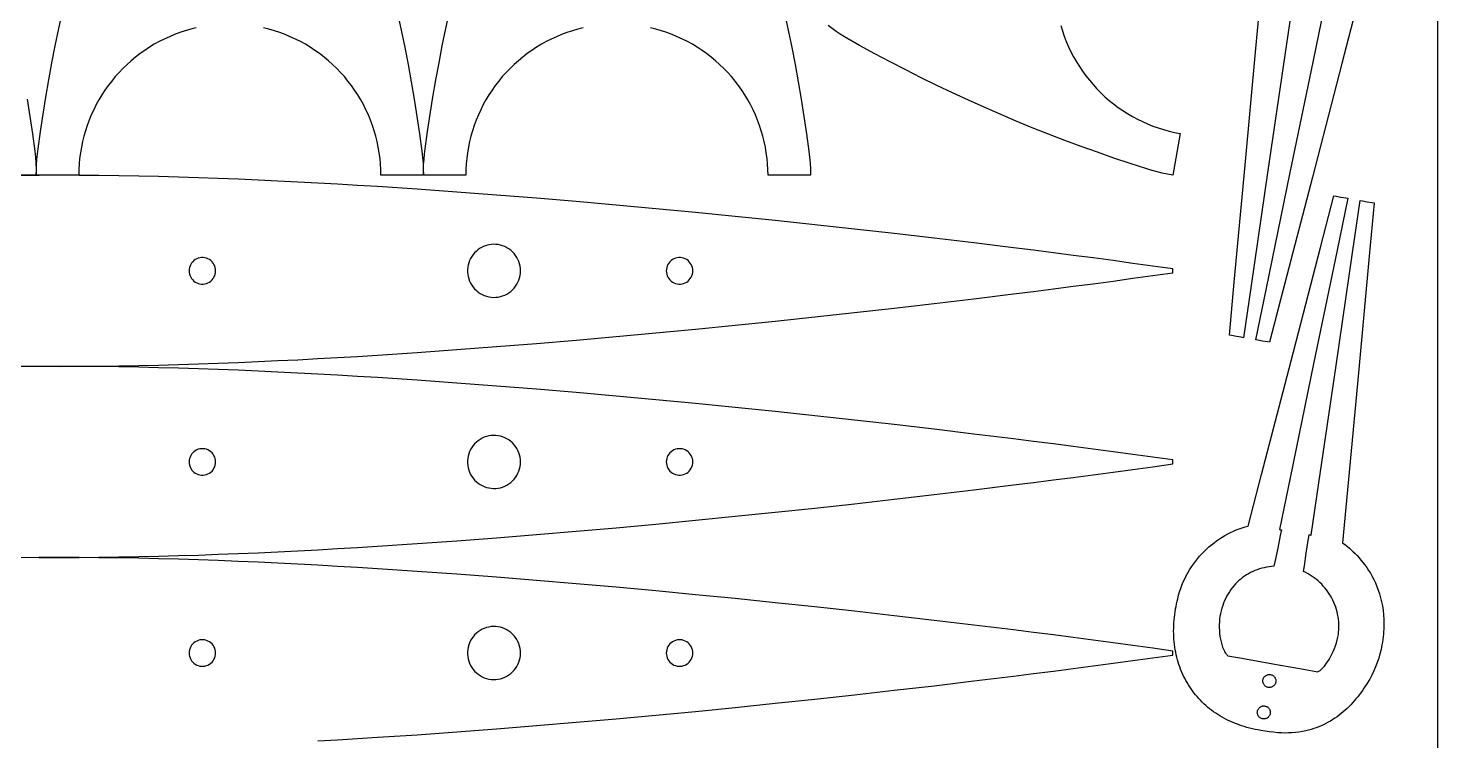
# Model space of a CAD drawing. Extents: x 0 to 1250, y 0 to 2500.
# Drawn here: x 984.1 to 1250, y 325.6 to 459.9 of the extents above; entities that cross this region are included whole.
import ezdxf

# ---------------------------------------------------------------- set-up
doc = ezdxf.new("R2010")
doc.units = 0
doc.layers.get('0').update_dxf_attribs({"linetype": 'CONTINUOUS', "lineweight": 25})

msp = doc.modelspace()

# ---------------------------------------------------------------- linework, layer by layer
for points in [[(0, 0), (1250, 0), (1250, 2500), (0, 2500)], [(1232.05, 362.903), (1232.65, 362.437), (1233.32, 361.883), (1233.67, 361.572), (1234.03, 361.238), (1234.39, 360.881), (1234.76, 360.5), (1235.14, 360.096), (1235.51, 359.668), (1235.88, 359.215), (1236.24, 358.739), (1236.6, 358.237), (1236.96, 357.71), (1237.3, 357.158), (1237.63, 356.581), (1237.94, 355.978), (1238.24, 355.348), (1238.51, 354.693), (1238.77, 354.01), (1239.01, 353.301), (1239.22, 352.565), (1239.4, 351.801), (1239.55, 351.01), (1239.67, 350.19), (1239.76, 349.343), (1239.81, 348.467), (1239.82, 347.562), (1239.81, 347.099), (1239.8, 346.628), (1239.77, 346.15), (1239.73, 345.665), (1239.68, 345.173), (1239.62, 344.673), (1239.54, 344.165), (1239.46, 343.651), (1239.29, 342.813), (1239.09, 341.981), (1238.85, 341.157), (1238.58, 340.343), (1238.28, 339.542), (1237.94, 338.755), (1237.56, 337.985), (1237.16, 337.233), (1237.15, 337.23), (1237.15, 337.224), (1237.15, 337.218), (1237.15, 337.215), (1236.62, 336.338), (1236.07, 335.487), (1235.79, 335.071), (1235.5, 334.662), (1235.19, 334.261), (1234.89, 333.867), (1234.57, 333.482), (1234.25, 333.104), (1233.92, 332.735), (1233.58, 332.375), (1233.23, 332.025), (1232.88, 331.683), (1232.52, 331.351), (1232.15, 331.03), (1231.77, 330.718), (1231.39, 330.417), (1230.99, 330.127), (1230.59, 329.848), (1230.18, 329.581), (1229.76, 329.325), (1229.33, 329.081), (1228.9, 328.85), (1228.45, 328.631), (1228, 328.426), (1227.54, 328.233), (1227.07, 328.054), (1226.59, 327.888), (1226.1, 327.737), (1225.61, 327.6), (1225.1, 327.477), (1224.45, 327.344), (1223.79, 327.238), (1223.14, 327.157), (1222.48, 327.102), (1221.82, 327.07), (1221.15, 327.063), (1220.49, 327.079), (1219.83, 327.116), (1219.01, 327.195), (1218.22, 327.303), (1217.43, 327.426), (1216.62, 327.554), (1216.08, 327.644), (1215.55, 327.746), (1215.02, 327.858), (1214.5, 327.982), (1213.99, 328.116), (1213.49, 328.262), (1213, 328.418), (1212.51, 328.585), (1212.03, 328.762), (1211.56, 328.949), (1211.1, 329.146), (1210.65, 329.353), (1210.2, 329.571), (1209.77, 329.797), (1209.34, 330.034), (1208.92, 330.279), (1208.51, 330.534), (1208.11, 330.799), (1207.72, 331.072), (1207.33, 331.354), (1206.96, 331.645), (1206.59, 331.944), (1206.24, 332.252), (1205.89, 332.568), (1205.56, 332.892), (1205.23, 333.224), (1204.91, 333.565), (1204.6, 333.913), (1204.3, 334.268), (1204.01, 334.631), (1203.74, 335.002), (1203.47, 335.379), (1203.21, 335.764), (1202.96, 336.156), (1202.72, 336.554), (1202.49, 336.959), (1202.27, 337.371), (1202.06, 337.789), (1201.87, 338.213), (1201.68, 338.643), (1201.5, 339.08), (1201.34, 339.522), (1201.18, 339.97), (1201.04, 340.423), (1200.91, 340.882), (1200.78, 341.346), (1200.67, 341.815), (1200.57, 342.289), (1200.48, 342.768), (1200.41, 343.252), (1200.34, 343.741), (1200.29, 344.234), (1200.24, 344.731), (1200.21, 345.232), (1200.19, 345.738), (1200.18, 346.247), (1200.19, 346.76), (1200.2, 347.277), (1200.23, 347.797), (1200.27, 348.32), (1200.32, 348.847), (1200.39, 349.377), (1200.46, 349.91), (1200.55, 350.445), (1200.64, 350.927), (1200.73, 351.408), (1200.83, 351.887), (1200.94, 352.365), (1201.11, 353.021), (1201.3, 353.665), (1201.51, 354.298), (1201.74, 354.919), (1202, 355.527), (1202.27, 356.122), (1202.56, 356.704), (1202.87, 357.273), (1203.2, 357.828), (1203.54, 358.368), (1203.9, 358.895), (1204.28, 359.407), (1204.67, 359.903), (1205.08, 360.385), (1205.5, 360.85), (1205.94, 361.3), (1206.38, 361.733), (1206.84, 362.149), (1207.32, 362.549), (1207.8, 362.931), (1208.29, 363.296), (1208.8, 363.643), (1209.31, 363.971), (1209.83, 364.281), (1210.37, 364.572), (1210.9, 364.844), (1211.45, 365.096), (1212, 365.329), (1212.56, 365.541), (1213.12, 365.733), (1213.69, 365.903), (1214.26, 366.053), (1216.78, 375.779), (1222.34, 397.175), (1227.89, 418.572), (1230.42, 428.298), (1230.83, 428.225), (1231.73, 428.065), (1232.63, 427.904), (1233.04, 427.832), (1231.02, 418.079), (1226.58, 396.625), (1222.14, 375.17), (1220.12, 365.417), (1220.17, 365.407), (1220.3, 365.385), (1220.43, 365.363), (1220.49, 365.352), (1220.28, 364.28), (1219.8, 361.921), (1219.32, 359.562), (1219.1, 358.49), (1218.63, 358.447), (1218.17, 358.387), (1217.71, 358.31), (1217.25, 358.216), (1216.81, 358.104), (1216.37, 357.975), (1215.94, 357.83), (1215.52, 357.668), (1215.11, 357.489), (1214.7, 357.294), (1214.31, 357.082), (1213.92, 356.854), (1213.55, 356.61), (1213.19, 356.349), (1212.83, 356.073), (1212.49, 355.781), (1212.16, 355.473), (1211.85, 355.149), (1211.54, 354.81), (1211.25, 354.455), (1210.97, 354.085), (1210.71, 353.7), (1210.46, 353.3), (1210.23, 352.884), (1210.01, 352.454), (1209.8, 352.009), (1209.61, 351.55), (1209.44, 351.076), (1209.28, 350.587), (1209.14, 350.084), (1209.02, 349.567), (1208.92, 349.036), (1208.85, 348.535), (1208.8, 348.012), (1208.78, 347.472), (1208.78, 346.922), (1208.8, 346.368), (1208.85, 345.814), (1208.92, 345.268), (1209.01, 344.734), (1209.12, 344.22), (1209.25, 343.729), (1209.4, 343.269), (1209.57, 342.846), (1209.75, 342.464), (1209.85, 342.291), (1209.96, 342.13), (1210.07, 341.983), (1210.18, 341.85), (1210.29, 341.732), (1210.41, 341.63), (1213.06, 341.157), (1218.88, 340.117), (1224.7, 339.077), (1227.35, 338.604), (1227.46, 338.639), (1227.57, 338.692), (1227.69, 338.763), (1227.81, 338.85), (1228.07, 339.072), (1228.34, 339.353), (1228.63, 339.685), (1228.91, 340.064), (1229.2, 340.483), (1229.48, 340.937), (1229.76, 341.42), (1230.03, 341.925), (1230.28, 342.448), (1230.51, 342.982), (1230.72, 343.521), (1230.9, 344.06), (1231.05, 344.593), (1231.17, 345.113), (1231.25, 345.605), (1231.3, 346.096), (1231.33, 346.585), (1231.35, 347.07), (1231.34, 347.552), (1231.31, 348.031), (1231.26, 348.505), (1231.19, 348.974), (1231.11, 349.438), (1231, 349.896), (1230.88, 350.348), (1230.74, 350.793), (1230.58, 351.231), (1230.4, 351.66), (1230.21, 352.082), (1230, 352.494), (1229.77, 352.898), (1229.53, 353.291), (1229.28, 353.674), (1229, 354.047), (1228.72, 354.408), (1228.41, 354.757), (1228.1, 355.094), (1227.77, 355.418), (1227.42, 355.728), (1227.07, 356.025), (1226.7, 356.307), (1226.32, 356.575), (1225.92, 356.827), (1225.52, 357.064), (1225.1, 357.284), (1224.68, 357.487), (1224.84, 358.571), (1225.2, 360.955), (1225.56, 363.339), (1225.73, 364.422), (1225.79, 364.411), (1225.92, 364.387), (1226.06, 364.362), (1226.12, 364.351), (1227.56, 374.207), (1230.74, 395.888), (1233.92, 417.57), (1235.37, 427.425), (1235.78, 427.352), (1236.68, 427.193), (1237.59, 427.033), (1238, 426.96), (1237.07, 416.951), (1235.02, 394.932), (1232.98, 372.912)], [(1077, 414.166), (1076.98, 414.607), (1076.92, 415.046), (1076.82, 415.477), (1076.69, 415.899), (1076.52, 416.306), (1076.31, 416.697), (1076.07, 417.069), (1075.8, 417.417), (1075.5, 417.74), (1075.17, 418.035), (1074.81, 418.3), (1074.44, 418.532), (1074.04, 418.73), (1073.63, 418.893), (1073.2, 419.018), (1072.77, 419.106), (1072.33, 419.155), (1071.89, 419.164), (1071.45, 419.135), (1071.01, 419.067), (1070.58, 418.96), (1070.16, 418.816), (1069.76, 418.636), (1069.37, 418.42), (1069.01, 418.171), (1068.67, 417.891), (1068.35, 417.582), (1068.06, 417.246), (1067.8, 416.886), (1067.58, 416.504), (1067.39, 416.104), (1067.24, 415.69), (1067.12, 415.263), (1067.04, 414.827), (1067, 414.387), (1067, 413.944), (1067.04, 413.504), (1067.12, 413.068), (1067.24, 412.642), (1067.39, 412.227), (1067.58, 411.827), (1067.8, 411.445), (1068.06, 411.085), (1068.35, 410.749), (1068.67, 410.44), (1069.01, 410.16), (1069.37, 409.911), (1069.76, 409.696), (1070.16, 409.515), (1070.58, 409.371), (1071.01, 409.264), (1071.45, 409.196), (1071.89, 409.167), (1072.33, 409.177), (1072.77, 409.225), (1073.2, 409.313), (1073.63, 409.438), (1074.04, 409.601), (1074.44, 409.799), (1074.81, 410.031), (1075.17, 410.296), (1075.5, 410.591), (1075.8, 410.914), (1076.07, 411.263), (1076.31, 411.634), (1076.52, 412.025), (1076.69, 412.432), (1076.82, 412.854), (1076.92, 413.285), (1076.98, 413.724)], [(1019.5, 414.166), (1019.48, 414.479), (1019.42, 414.787), (1019.32, 415.086), (1019.19, 415.37), (1019.02, 415.635), (1018.82, 415.877), (1018.59, 416.092), (1018.34, 416.276), (1018.06, 416.428), (1017.77, 416.543), (1017.47, 416.621), (1017.16, 416.661), (1016.84, 416.661), (1016.53, 416.621), (1016.23, 416.543), (1015.94, 416.428), (1015.66, 416.276), (1015.41, 416.092), (1015.18, 415.877), (1014.98, 415.635), (1014.81, 415.37), (1014.68, 415.086), (1014.58, 414.787), (1014.52, 414.479), (1014.5, 414.166), (1014.52, 413.852), (1014.58, 413.544), (1014.68, 413.245), (1014.81, 412.961), (1014.98, 412.696), (1015.18, 412.454), (1015.41, 412.239), (1015.66, 412.055), (1015.94, 411.903), (1016.23, 411.788), (1016.53, 411.71), (1016.84, 411.67), (1017.16, 411.67), (1017.47, 411.71), (1017.77, 411.788), (1018.06, 411.903), (1018.34, 412.055), (1018.59, 412.239), (1018.82, 412.454), (1019.02, 412.696), (1019.19, 412.961), (1019.32, 413.245), (1019.42, 413.544), (1019.48, 413.852)], [(1109.5, 414.166), (1109.48, 414.479), (1109.42, 414.787), (1109.32, 415.086), (1109.19, 415.37), (1109.02, 415.635), (1108.82, 415.877), (1108.59, 416.092), (1108.34, 416.276), (1108.06, 416.428), (1107.77, 416.543), (1107.47, 416.621), (1107.16, 416.661), (1106.84, 416.661), (1106.53, 416.621), (1106.23, 416.543), (1105.94, 416.428), (1105.66, 416.276), (1105.41, 416.092), (1105.18, 415.877), (1104.98, 415.635), (1104.81, 415.37), (1104.68, 415.086), (1104.58, 414.787), (1104.52, 414.479), (1104.5, 414.166), (1104.52, 413.852), (1104.58, 413.544), (1104.68, 413.245), (1104.81, 412.961), (1104.98, 412.696), (1105.18, 412.454), (1105.41, 412.239), (1105.66, 412.055), (1105.94, 411.903), (1106.23, 411.788), (1106.53, 411.71), (1106.84, 411.67), (1107.16, 411.67), (1107.47, 411.71), (1107.77, 411.788), (1108.06, 411.903), (1108.34, 412.055), (1108.59, 412.239), (1108.82, 412.454), (1109.02, 412.696), (1109.19, 412.961), (1109.32, 413.245), (1109.42, 413.544), (1109.48, 413.852)], [(1077, 378.151), (1076.98, 378.593), (1076.92, 379.031), (1076.82, 379.463), (1076.69, 379.884), (1076.52, 380.292), (1076.31, 380.683), (1076.07, 381.054), (1075.8, 381.403), (1075.5, 381.726), (1075.17, 382.021), (1074.81, 382.285), (1074.44, 382.518), (1074.04, 382.716), (1073.63, 382.878), (1073.2, 383.004), (1072.77, 383.091), (1072.33, 383.14), (1071.89, 383.15), (1071.45, 383.121), (1071.01, 383.052), (1070.58, 382.946), (1070.16, 382.802), (1069.76, 382.621), (1069.37, 382.406), (1069.01, 382.157), (1068.67, 381.877), (1068.35, 381.567), (1068.06, 381.231), (1067.8, 380.871), (1067.58, 380.49), (1067.39, 380.09), (1067.24, 379.675), (1067.12, 379.248), (1067.04, 378.813), (1067, 378.372), (1067, 377.93), (1067.04, 377.489), (1067.12, 377.054), (1067.24, 376.627), (1067.39, 376.212), (1067.58, 375.812), (1067.8, 375.431), (1068.06, 375.071), (1068.35, 374.735), (1068.67, 374.426), (1069.01, 374.146), (1069.37, 373.897), (1069.76, 373.681), (1070.16, 373.501), (1070.58, 373.357), (1071.01, 373.25), (1071.45, 373.182), (1071.89, 373.152), (1072.33, 373.162), (1072.77, 373.211), (1073.2, 373.298), (1073.63, 373.424), (1074.04, 373.587), (1074.44, 373.785), (1074.81, 374.017), (1075.17, 374.282), (1075.5, 374.577), (1075.8, 374.9), (1076.07, 375.248), (1076.31, 375.619), (1076.52, 376.01), (1076.69, 376.418), (1076.82, 376.839), (1076.92, 377.271), (1076.98, 377.709)], [(1019.5, 378.151), (1019.48, 378.464), (1019.42, 378.773), (1019.32, 379.072), (1019.19, 379.356), (1019.02, 379.621), (1018.82, 379.863), (1018.59, 380.077), (1018.34, 380.262), (1018.06, 380.413), (1017.77, 380.529), (1017.47, 380.607), (1017.16, 380.646), (1016.84, 380.646), (1016.53, 380.607), (1016.23, 380.529), (1015.94, 380.413), (1015.66, 380.262), (1015.41, 380.077), (1015.18, 379.863), (1014.98, 379.621), (1014.81, 379.356), (1014.68, 379.072), (1014.58, 378.773), (1014.52, 378.464), (1014.5, 378.151), (1014.52, 377.838), (1014.58, 377.529), (1014.68, 377.231), (1014.81, 376.947), (1014.98, 376.682), (1015.18, 376.44), (1015.41, 376.225), (1015.66, 376.04), (1015.94, 375.889), (1016.23, 375.774), (1016.53, 375.695), (1016.84, 375.656), (1017.16, 375.656), (1017.47, 375.695), (1017.77, 375.774), (1018.06, 375.889), (1018.34, 376.04), (1018.59, 376.225), (1018.82, 376.44), (1019.02, 376.682), (1019.19, 376.947), (1019.32, 377.231), (1019.42, 377.529), (1019.48, 377.838)], [(1109.5, 378.151), (1109.48, 378.464), (1109.42, 378.773), (1109.32, 379.072), (1109.19, 379.356), (1109.02, 379.621), (1108.82, 379.863), (1108.59, 380.077), (1108.34, 380.262), (1108.06, 380.413), (1107.77, 380.529), (1107.47, 380.607), (1107.16, 380.646), (1106.84, 380.646), (1106.53, 380.607), (1106.23, 380.529), (1105.94, 380.413), (1105.66, 380.262), (1105.41, 380.077), (1105.18, 379.863), (1104.98, 379.621), (1104.81, 379.356), (1104.68, 379.072), (1104.58, 378.773), (1104.52, 378.464), (1104.5, 378.151), (1104.52, 377.838), (1104.58, 377.529), (1104.68, 377.231), (1104.81, 376.947), (1104.98, 376.682), (1105.18, 376.44), (1105.41, 376.225), (1105.66, 376.04), (1105.94, 375.889), (1106.23, 375.774), (1106.53, 375.695), (1106.84, 375.656), (1107.16, 375.656), (1107.47, 375.695), (1107.77, 375.774), (1108.06, 375.889), (1108.34, 376.04), (1108.59, 376.225), (1108.82, 376.44), (1109.02, 376.682), (1109.19, 376.947), (1109.32, 377.231), (1109.42, 377.529), (1109.48, 377.838)], [(1077, 342.137), (1076.98, 342.579), (1076.92, 343.017), (1076.82, 343.449), (1076.69, 343.87), (1076.52, 344.278), (1076.31, 344.669), (1076.07, 345.04), (1075.8, 345.388), (1075.5, 345.711), (1075.17, 346.006), (1074.81, 346.271), (1074.44, 346.503), (1074.04, 346.702), (1073.63, 346.864), (1073.2, 346.989), (1072.77, 347.077), (1072.33, 347.126), (1071.89, 347.136), (1071.45, 347.106), (1071.01, 347.038), (1070.58, 346.931), (1070.16, 346.787), (1069.76, 346.607), (1069.37, 346.391), (1069.01, 346.142), (1068.67, 345.862), (1068.35, 345.553), (1068.06, 345.217), (1067.8, 344.857), (1067.58, 344.476), (1067.39, 344.076), (1067.24, 343.661), (1067.12, 343.234), (1067.04, 342.799), (1067, 342.358), (1067, 341.916), (1067.04, 341.475), (1067.12, 341.04), (1067.24, 340.613), (1067.39, 340.198), (1067.58, 339.798), (1067.8, 339.417), (1068.06, 339.057), (1068.35, 338.72), (1068.67, 338.411), (1069.01, 338.131), (1069.37, 337.882), (1069.76, 337.667), (1070.16, 337.486), (1070.58, 337.342), (1071.01, 337.236), (1071.45, 337.167), (1071.89, 337.138), (1072.33, 337.148), (1072.77, 337.197), (1073.2, 337.284), (1073.63, 337.41), (1074.04, 337.572), (1074.44, 337.77), (1074.81, 338.003), (1075.17, 338.267), (1075.5, 338.562), (1075.8, 338.885), (1076.07, 339.234), (1076.31, 339.605), (1076.52, 339.996), (1076.69, 340.404), (1076.82, 340.825), (1076.92, 341.256), (1076.98, 341.695)], [(1019.5, 342.137), (1019.48, 342.45), (1019.42, 342.758), (1019.32, 343.057), (1019.19, 343.341), (1019.02, 343.606), (1018.82, 343.848), (1018.59, 344.063), (1018.34, 344.248), (1018.06, 344.399), (1017.77, 344.514), (1017.47, 344.592), (1017.16, 344.632), (1016.84, 344.632), (1016.53, 344.592), (1016.23, 344.514), (1015.94, 344.399), (1015.66, 344.248), (1015.41, 344.063), (1015.18, 343.848), (1014.98, 343.606), (1014.81, 343.341), (1014.68, 343.057), (1014.58, 342.758), (1014.52, 342.45), (1014.5, 342.137), (1014.52, 341.823), (1014.58, 341.515), (1014.68, 341.216), (1014.81, 340.932), (1014.98, 340.667), (1015.18, 340.425), (1015.41, 340.21), (1015.66, 340.026), (1015.94, 339.875), (1016.23, 339.759), (1016.53, 339.681), (1016.84, 339.642), (1017.16, 339.642), (1017.47, 339.681), (1017.77, 339.759), (1018.06, 339.875), (1018.34, 340.026), (1018.59, 340.21), (1018.82, 340.425), (1019.02, 340.667), (1019.19, 340.932), (1019.32, 341.216), (1019.42, 341.515), (1019.48, 341.823)], [(1109.5, 342.137), (1109.48, 342.45), (1109.42, 342.758), (1109.32, 343.057), (1109.19, 343.341), (1109.02, 343.606), (1108.82, 343.848), (1108.59, 344.063), (1108.34, 344.248), (1108.06, 344.399), (1107.77, 344.514), (1107.47, 344.592), (1107.16, 344.632), (1106.84, 344.632), (1106.53, 344.592), (1106.23, 344.514), (1105.94, 344.399), (1105.66, 344.248), (1105.41, 344.063), (1105.18, 343.848), (1104.98, 343.606), (1104.81, 343.341), (1104.68, 343.057), (1104.58, 342.758), (1104.52, 342.45), (1104.5, 342.137), (1104.52, 341.823), (1104.58, 341.515), (1104.68, 341.216), (1104.81, 340.932), (1104.98, 340.667), (1105.18, 340.425), (1105.41, 340.21), (1105.66, 340.026), (1105.94, 339.875), (1106.23, 339.759), (1106.53, 339.681), (1106.84, 339.642), (1107.16, 339.642), (1107.47, 339.681), (1107.77, 339.759), (1108.06, 339.875), (1108.34, 340.026), (1108.59, 340.21), (1108.82, 340.425), (1109.02, 340.667), (1109.19, 340.932), (1109.32, 341.216), (1109.42, 341.515), (1109.48, 341.823)], [(1218.02, 335.659), (1217.9, 335.687), (1217.78, 335.726), (1217.67, 335.776), (1217.57, 335.837), (1217.47, 335.906), (1217.38, 335.984), (1217.3, 336.07), (1217.23, 336.163), (1217.17, 336.262), (1217.11, 336.367), (1217.07, 336.477), (1217.04, 336.592), (1217.02, 336.71), (1217.01, 336.831), (1217.01, 336.954), (1217.03, 337.078), (1217.05, 337.2), (1217.09, 337.317), (1217.14, 337.427), (1217.2, 337.531), (1217.27, 337.627), (1217.35, 337.716), (1217.44, 337.797), (1217.53, 337.869), (1217.63, 337.932), (1217.73, 337.985), (1217.85, 338.028), (1217.96, 338.06), (1218.08, 338.081), (1218.2, 338.09), (1218.32, 338.087), (1218.45, 338.072), (1218.57, 338.044), (1218.68, 338.004), (1218.8, 337.954), (1218.9, 337.894), (1219, 337.825), (1219.08, 337.747), (1219.16, 337.661), (1219.24, 337.568), (1219.3, 337.469), (1219.35, 337.363), (1219.4, 337.253), (1219.43, 337.139), (1219.45, 337.021), (1219.46, 336.9), (1219.46, 336.777), (1219.44, 336.653), (1219.41, 336.53), (1219.37, 336.414), (1219.32, 336.303), (1219.26, 336.2), (1219.19, 336.103), (1219.11, 336.014), (1219.03, 335.934), (1218.94, 335.862), (1218.84, 335.799), (1218.73, 335.746), (1218.62, 335.703), (1218.51, 335.671), (1218.39, 335.65), (1218.27, 335.641), (1218.14, 335.643)], [(1216.98, 329.735), (1216.85, 329.764), (1216.74, 329.803), (1216.63, 329.853), (1216.52, 329.913), (1216.43, 329.983), (1216.34, 330.06), (1216.26, 330.146), (1216.19, 330.239), (1216.12, 330.339), (1216.07, 330.444), (1216.03, 330.554), (1215.99, 330.668), (1215.97, 330.786), (1215.96, 330.907), (1215.97, 331.03), (1215.98, 331.155), (1216.01, 331.277), (1216.05, 331.393), (1216.1, 331.504), (1216.16, 331.608), (1216.23, 331.704), (1216.31, 331.793), (1216.39, 331.873), (1216.49, 331.945), (1216.59, 332.008), (1216.69, 332.061), (1216.8, 332.104), (1216.92, 332.136), (1217.03, 332.157), (1217.15, 332.167), (1217.28, 332.164), (1217.4, 332.148), (1217.52, 332.12), (1217.64, 332.081), (1217.75, 332.031), (1217.85, 331.971), (1217.95, 331.901), (1218.04, 331.823), (1218.12, 331.737), (1218.19, 331.645), (1218.25, 331.545), (1218.31, 331.44), (1218.35, 331.33), (1218.38, 331.216), (1218.4, 331.097), (1218.41, 330.977), (1218.41, 330.854), (1218.4, 330.729), (1218.37, 330.607), (1218.33, 330.49), (1218.28, 330.38), (1218.22, 330.276), (1218.15, 330.18), (1218.07, 330.091), (1217.98, 330.01), (1217.89, 329.938), (1217.79, 329.876), (1217.69, 329.823), (1217.58, 329.78), (1217.46, 329.748), (1217.34, 329.726), (1217.22, 329.717), (1217.1, 329.72)]]:
    msp.add_lwpolyline(points, close=True)
for points in [[(1222.57, 464.642), (1221.13, 454.787), (1217.95, 433.105), (1214.77, 411.424), (1213.33, 401.568), (1212.91, 401.641), (1212.01, 401.801), (1211.1, 401.961), (1210.69, 402.034), (1211.62, 412.042), (1213.67, 434.062), (1215.71, 456.082), (1216.64, 466.09)], [(1015.83, 459.958), (1014.8, 459.702), (1013.78, 459.407), (1012.76, 459.073), (1011.76, 458.703), (1010.78, 458.295), (1009.81, 457.85), (1008.86, 457.37), (1007.93, 456.854), (1007.01, 456.304), (1006.12, 455.721), (1005.25, 455.104), (1004.41, 454.455), (1003.59, 453.775), (1002.79, 453.065), (1002.02, 452.325), (1001.28, 451.558), (1000.57, 450.763), (999.894, 449.942), (999.245, 449.097), (998.628, 448.227), (998.045, 447.336), (997.495, 446.423), (996.979, 445.49), (996.499, 444.538), (996.054, 443.57), (995.646, 442.585), (995.276, 441.586), (994.942, 440.573), (994.647, 439.549), (994.391, 438.515), (994.173, 437.471), (993.995, 436.421), (993.856, 435.364), (993.756, 434.303), (993.696, 433.238), (993.676, 432.173), (985.676, 432.173), (985.69, 433.176), (985.731, 434.178), (985.8, 435.178), (985.897, 436.177), (986.02, 437.172), (986.47, 440.423), (986.955, 443.669), (987.476, 446.909), (988.033, 450.144), (988.625, 453.371), (989.253, 456.593), (989.917, 459.807), (990.616, 463.014)], [(1053.79, 462.753), (1054.5, 459.522), (1055.16, 456.284), (1055.79, 453.038), (1056.38, 449.786), (1056.94, 446.526), (1057.46, 443.262), (1057.94, 439.991), (1058.39, 436.715), (1058.52, 435.584), (1058.61, 434.448), (1058.66, 433.311), (1058.68, 432.173), (1050.68, 432.173), (1050.66, 433.238), (1050.6, 434.303), (1050.5, 435.364), (1050.36, 436.421), (1050.18, 437.471), (1049.96, 438.515), (1049.71, 439.549), (1049.41, 440.573), (1049.08, 441.586), (1048.71, 442.585), (1048.3, 443.57), (1047.85, 444.538), (1047.37, 445.49), (1046.86, 446.423), (1046.31, 447.336), (1045.72, 448.227), (1045.11, 449.097), (1044.46, 449.942), (1043.78, 450.763), (1043.07, 451.558), (1042.33, 452.325), (1041.56, 453.065), (1040.77, 453.775), (1039.95, 454.455), (1039.1, 455.104), (1038.23, 455.721), (1037.34, 456.304), (1036.43, 456.854), (1035.49, 457.37), (1034.54, 457.85), (1033.57, 458.295), (1032.59, 458.703), (1031.59, 459.073), (1030.58, 459.407), (1029.55, 459.702), (1028.52, 459.958)], [(1088.83, 459.958), (1087.8, 459.702), (1086.78, 459.407), (1085.76, 459.073), (1084.76, 458.703), (1083.78, 458.295), (1082.81, 457.85), (1081.86, 457.37), (1080.93, 456.854), (1080.01, 456.304), (1079.12, 455.721), (1078.25, 455.104), (1077.41, 454.455), (1076.59, 453.775), (1075.79, 453.065), (1075.02, 452.325), (1074.28, 451.558), (1073.57, 450.763), (1072.89, 449.942), (1072.25, 449.097), (1071.63, 448.227), (1071.04, 447.336), (1070.49, 446.423), (1069.98, 445.49), (1069.5, 444.538), (1069.05, 443.57), (1068.65, 442.585), (1068.28, 441.586), (1067.94, 440.573), (1067.65, 439.549), (1067.39, 438.515), (1067.17, 437.471), (1066.99, 436.421), (1066.86, 435.364), (1066.76, 434.303), (1066.7, 433.238), (1066.68, 432.173), (1058.68, 432.173), (1058.69, 433.176), (1058.73, 434.178), (1058.8, 435.178), (1058.9, 436.177), (1059.02, 437.172), (1059.47, 440.423), (1059.96, 443.669), (1060.48, 446.909), (1061.03, 450.144), (1061.63, 453.371), (1062.25, 456.593), (1062.92, 459.807), (1063.62, 463.014)], [(1126.79, 462.753), (1127.5, 459.522), (1128.16, 456.284), (1128.79, 453.038), (1129.38, 449.786), (1129.94, 446.526), (1130.46, 443.262), (1130.94, 439.991), (1131.39, 436.715), (1131.52, 435.584), (1131.61, 434.448), (1131.66, 433.311), (1131.68, 432.173), (1123.68, 432.173), (1123.66, 433.238), (1123.6, 434.303), (1123.5, 435.364), (1123.36, 436.421), (1123.18, 437.471), (1122.96, 438.515), (1122.71, 439.549), (1122.41, 440.573), (1122.08, 441.586), (1121.71, 442.585), (1121.3, 443.57), (1120.85, 444.538), (1120.37, 445.49), (1119.86, 446.423), (1119.31, 447.336), (1118.72, 448.227), (1118.11, 449.097), (1117.46, 449.942), (1116.78, 450.763), (1116.07, 451.558), (1115.33, 452.325), (1114.56, 453.065), (1113.77, 453.775), (1112.95, 454.455), (1112.1, 455.104), (1111.23, 455.721), (1110.34, 456.304), (1109.43, 456.854), (1108.49, 457.37), (1107.54, 457.85), (1106.57, 458.295), (1105.59, 458.703), (1104.59, 459.073), (1103.58, 459.407), (1102.55, 459.702), (1101.52, 459.958)], [(1234.43, 462.94), (1231.91, 453.215), (1226.35, 431.818), (1220.8, 410.421), (1218.27, 400.696), (1217.86, 400.769), (1216.96, 400.929), (1216.06, 401.089), (1215.65, 401.162), (1217.67, 410.914), (1222.11, 432.369), (1226.56, 453.824), (1228.57, 463.576)], [(1178.9, 460.399), (1179.21, 459.379), (1179.56, 458.371), (1179.94, 457.376), (1180.36, 456.397), (1180.82, 455.433), (1181.31, 454.488), (1181.84, 453.562), (1182.4, 452.656), (1182.99, 451.771), (1183.62, 450.91), (1184.28, 450.072), (1184.97, 449.26), (1185.69, 448.474), (1186.44, 447.716), (1187.22, 446.986), (1188.02, 446.286), (1188.85, 445.616), (1189.7, 444.978), (1190.58, 444.372), (1191.48, 443.799), (1192.4, 443.261), (1193.34, 442.757), (1194.29, 442.288), (1195.27, 441.856), (1196.26, 441.461), (1197.26, 441.102), (1198.28, 440.782), (1199.31, 440.5), (1200.34, 440.256), (1201.39, 440.051), (1200, 432.173), (1199.01, 432.361), (1198.04, 432.575), (1197.06, 432.817), (1196.1, 433.085), (1195.14, 433.38), (1192.01, 434.387), (1188.9, 435.428), (1185.8, 436.504), (1182.71, 437.614), (1179.64, 438.758), (1176.57, 439.936), (1173.52, 441.148), (1170.49, 442.393), (1167.46, 443.671), (1164.45, 444.983), (1161.46, 446.328), (1158.48, 447.706), (1155.52, 449.117), (1152.57, 450.56), (1149.64, 452.036), (1146.73, 453.544), (1143.83, 455.084), (1140.95, 456.656), (1138.08, 458.26), (1137.29, 458.747), (1136.51, 459.266), (1135.76, 459.816), (1135.03, 460.396)], [(983.94, 446.526), (984.46, 443.262), (984.945, 439.991), (985.392, 436.715), (985.517, 435.584), (985.605, 434.448), (985.659, 433.311), (985.676, 432.173), (977.676, 432.173)], [(982.5, 396.203), (986.25, 396.17), (990.001, 396.158), (993.752, 396.168), (997.502, 396.199), (1001.25, 396.248), (1005, 396.316), (1008.75, 396.402), (1012.5, 396.504), (1016.25, 396.622), (1020, 396.755), (1023.75, 396.902), (1027.5, 397.063), (1031.25, 397.237), (1035.01, 397.423), (1038.75, 397.621), (1042.5, 397.831), (1046.25, 398.052), (1050, 398.284), (1057.5, 398.778), (1065.01, 399.31), (1072.5, 399.878), (1080, 400.478), (1087.5, 401.108), (1095.01, 401.769), (1102.5, 402.457), (1110, 403.173), (1117.5, 403.916), (1125.01, 404.685), (1132.5, 405.479), (1140, 406.298), (1147.5, 407.142), (1155.01, 408.01), (1162.5, 408.903), (1170, 409.821), (1173.75, 410.29), (1177.5, 410.767), (1181.25, 411.251), (1185, 411.744), (1188.75, 412.247), (1192.5, 412.756), (1196.25, 413.27), (1200, 413.786), (1200, 414.545), (1196.25, 415.061), (1192.5, 415.575), (1188.75, 416.085), (1185, 416.587), (1181.25, 417.08), (1177.5, 417.564), (1173.75, 418.041), (1170, 418.51), (1162.5, 419.428), (1155.01, 420.321), (1147.5, 421.189), (1140, 422.033), (1132.5, 422.852), (1125.01, 423.646), (1117.5, 424.415), (1110, 425.159), (1102.5, 425.874), (1095.01, 426.563), (1087.5, 427.223), (1080, 427.854), (1072.5, 428.453), (1065.01, 429.021), (1057.5, 429.553), (1050, 430.047), (1046.25, 430.279), (1042.5, 430.5), (1038.75, 430.71), (1035.01, 430.908), (1031.25, 431.094), (1027.5, 431.268), (1023.75, 431.429), (1020, 431.576), (1016.25, 431.709), (1012.5, 431.827), (1008.75, 431.929), (1005, 432.015), (1001.25, 432.083), (997.502, 432.133), (993.752, 432.163), (990.001, 432.173), (986.25, 432.162), (982.5, 432.128)], [(982.5, 360.189), (986.25, 360.155), (990.001, 360.144), (993.752, 360.154), (997.502, 360.184), (1001.25, 360.234), (1005, 360.302), (1008.75, 360.387), (1012.5, 360.49), (1016.25, 360.608), (1020, 360.741), (1023.75, 360.888), (1027.5, 361.049), (1031.25, 361.222), (1035.01, 361.409), (1038.75, 361.607), (1042.5, 361.817), (1046.25, 362.038), (1050, 362.27), (1057.5, 362.764), (1065.01, 363.296), (1072.5, 363.863), (1080, 364.463), (1087.5, 365.094), (1095.01, 365.754), (1102.5, 366.442), (1110, 367.158), (1117.5, 367.901), (1125.01, 368.671), (1132.5, 369.465), (1140, 370.283), (1147.5, 371.127), (1155.01, 371.995), (1162.5, 372.888), (1170, 373.807), (1173.75, 374.276), (1177.5, 374.752), (1181.25, 375.237), (1185, 375.73), (1188.75, 376.232), (1192.5, 376.742), (1196.25, 377.256), (1200, 377.772), (1200, 378.531), (1196.25, 379.047), (1192.5, 379.561), (1188.75, 380.07), (1185, 380.572), (1181.25, 381.065), (1177.5, 381.55), (1173.75, 382.026), (1170, 382.496), (1162.5, 383.414), (1155.01, 384.307), (1147.5, 385.175), (1140, 386.019), (1132.5, 386.838), (1125.01, 387.632), (1117.5, 388.401), (1110, 389.144), (1102.5, 389.86), (1095.01, 390.548), (1087.5, 391.208), (1080, 391.839), (1072.5, 392.439), (1065.01, 393.006), (1057.5, 393.538), (1050, 394.033), (1046.25, 394.264), (1042.5, 394.485), (1038.75, 394.695), (1035.01, 394.894), (1031.25, 395.08), (1027.5, 395.254), (1023.75, 395.414), (1020, 395.562), (1016.25, 395.695), (1012.5, 395.813), (1008.75, 395.915), (1005, 396.001), (1001.25, 396.069), (997.502, 396.118), (993.752, 396.148), (990.001, 396.158), (986.25, 396.147), (982.5, 396.114)], [(1038.75, 325.593), (1042.5, 325.803), (1046.25, 326.024), (1050, 326.255), (1057.5, 326.749), (1065.01, 327.282), (1072.5, 327.849), (1080, 328.449), (1087.5, 329.08), (1095.01, 329.74), (1102.5, 330.428), (1110, 331.144), (1117.5, 331.887), (1125.01, 332.656), (1132.5, 333.45), (1140, 334.269), (1147.5, 335.113), (1155.01, 335.981), (1162.5, 336.874), (1170, 337.792), (1173.75, 338.261), (1177.5, 338.738), (1181.25, 339.222), (1185, 339.715), (1188.75, 340.218), (1192.5, 340.727), (1196.25, 341.241), (1200, 341.757), (1200, 342.516), (1196.25, 343.032), (1192.5, 343.546), (1188.75, 344.056), (1185, 344.558), (1181.25, 345.051), (1177.5, 345.535), (1173.75, 346.012), (1170, 346.481), (1162.5, 347.4), (1155.01, 348.292), (1147.5, 349.161), (1140, 350.005), (1132.5, 350.823), (1125.01, 351.618), (1117.5, 352.387), (1110, 353.13), (1102.5, 353.845), (1095.01, 354.534), (1087.5, 355.194), (1080, 355.825), (1072.5, 356.425), (1065.01, 356.992), (1057.5, 357.524), (1050, 358.018), (1046.25, 358.25), (1042.5, 358.471), (1038.75, 358.681), (1035.01, 358.879), (1031.25, 359.066), (1027.5, 359.239), (1023.75, 359.4), (1020, 359.547), (1016.25, 359.68), (1012.5, 359.798), (1008.75, 359.901), (1005, 359.986), (1001.25, 360.054), (997.502, 360.104), (993.752, 360.134), (990.001, 360.144), (986.25, 360.133), (982.5, 360.099)]]:
    msp.add_lwpolyline(points)

doc.saveas('drawing.dxf')
